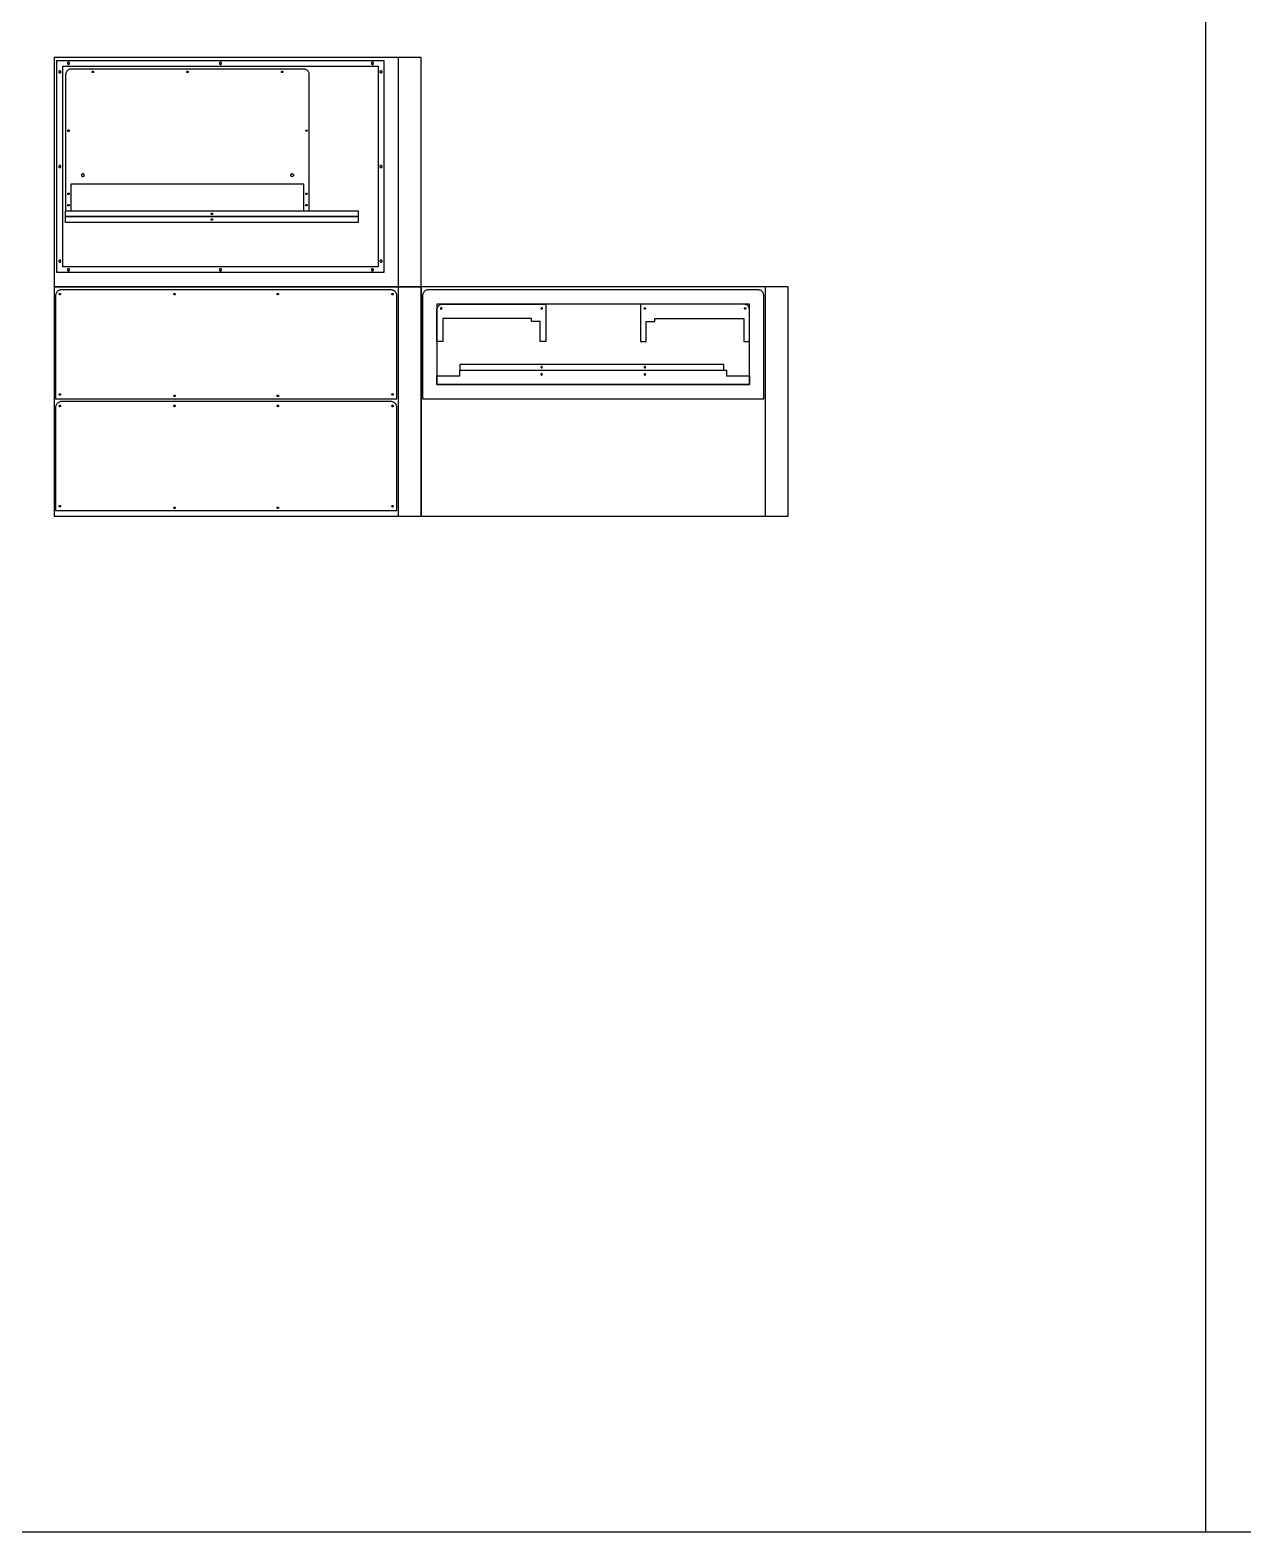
# Model space of a CAD drawing. Header units: inches. Extents: x -747 to 419, y -1089 to -681.
# Drawn here: x 196.4 to 302.2, y -1007.4 to -876.4 of the extents above; entities that cross this region are included whole.
import ezdxf

# ---------------------------------------------------------------- set-up
doc = ezdxf.new("R2010")
doc.units = ezdxf.units.IN
doc.header["$MEASUREMENT"] = 0
for name, color, linetype in [('T_ANNO', 6, 'Continuous'), ('T_CUT_HOLE_1_4_INCH', 3, 'Continuous'), ('T_CUT_HOLE_1_8_INCH', 1, 'Continuous'), ('T_CUT_HOLE_3_16_INCH', 2, 'Continuous')]:
    doc.layers.add(name, color=color, linetype=linetype)

msp = doc.modelspace()

# ---------------------------------------------------------------- linework, layer by layer
for p, q in [((199.53, -892.66), (199.53, -892.16)), ((199.53, -892.16), (225.03, -892.16)), ((225.03, -892.66), (199.53, -892.66)), ((199.53, -893.16), (199.53, -892.66)), ((199.53, -892.66), (225.03, -892.66)), ((225.03, -893.16), (199.53, -893.16)), ((225.03, -892.16), (225.03, -892.66)), ((225.03, -892.66), (225.03, -893.16))]:
    msp.add_line(p, q)
for points in [[(198.78, -897.54), (198.78, -879.04), (227.28, -879.04), (227.28, -897.54)], [(199.28, -897.04), (199.28, -879.54), (226.78, -879.54), (226.78, -897.04)], [(220.78, -880.29), (220.78, -880.22), (220.77, -880.16), (220.75, -880.1), (220.72, -880.04), (220.68, -879.98), (220.64, -879.94), (220.59, -879.89), (220.53, -879.86), (220.48, -879.83), (220.41, -879.81), (220.35, -879.79), (220.28, -879.79), (200.03, -879.79), (199.97, -879.79), (199.9, -879.81), (199.84, -879.83), (199.78, -879.86), (199.73, -879.89), (199.68, -879.94), (199.64, -879.98), (199.6, -880.04), (199.57, -880.1), (199.55, -880.16), (199.54, -880.22), (199.53, -880.29), (199.53, -892.16), (200.03, -892.16), (200.03, -889.79), (220.28, -889.79), (220.28, -892.16), (220.78, -892.16)], [(228.41, -908.54), (228.41, -899.54), (228.4, -899.47), (228.39, -899.41), (228.37, -899.35), (228.34, -899.29), (228.31, -899.23), (228.26, -899.19), (228.21, -899.14), (228.16, -899.11), (228.1, -899.08), (228.04, -899.06), (227.97, -899.04), (227.91, -899.04), (199.16, -899.04), (199.09, -899.04), (199.03, -899.06), (198.97, -899.08), (198.91, -899.11), (198.85, -899.14), (198.81, -899.19), (198.76, -899.23), (198.73, -899.29), (198.7, -899.35), (198.68, -899.41), (198.66, -899.47), (198.66, -899.54), (198.66, -908.54)], [(260.41, -908.54), (260.41, -899.54), (260.4, -899.47), (260.39, -899.41), (260.37, -899.35), (260.34, -899.29), (260.31, -899.23), (260.26, -899.19), (260.21, -899.14), (260.16, -899.11), (260.1, -899.08), (260.04, -899.06), (259.97, -899.04), (259.91, -899.04), (231.16, -899.04), (231.09, -899.04), (231.03, -899.06), (230.97, -899.08), (230.91, -899.11), (230.85, -899.14), (230.81, -899.19), (230.76, -899.23), (230.73, -899.29), (230.7, -899.35), (230.68, -899.41), (230.66, -899.47), (230.66, -899.54), (230.66, -908.54)], [(231.91, -900.29), (231.91, -907.29), (259.16, -907.29), (259.16, -900.29)], [(232.06, -900.44), (232.1, -900.39), (232.16, -900.36), (232.22, -900.33), (232.28, -900.31), (232.34, -900.29), (232.41, -900.29), (241.41, -900.29), (241.41, -903.54), (240.91, -903.54), (240.91, -901.79), (240.16, -901.79), (240.16, -901.54), (233.16, -901.54), (232.41, -901.54), (232.41, -903.54), (231.91, -903.54), (231.91, -900.79), (231.91, -900.72), (231.93, -900.66), (231.95, -900.6), (231.98, -900.54), (232.01, -900.48)], [(259.01, -900.44), (258.96, -900.39), (258.91, -900.36), (258.85, -900.33), (258.79, -900.31), (258.72, -900.29), (258.66, -900.29), (249.66, -900.29), (249.66, -903.54), (250.16, -903.54), (250.16, -901.79), (250.91, -901.79), (250.91, -901.54), (257.91, -901.54), (258.66, -901.54), (258.66, -903.54), (259.16, -903.54), (259.16, -900.79), (259.15, -900.72), (259.14, -900.66), (259.12, -900.6), (259.09, -900.54), (259.06, -900.48)], [(233.91, -906.54), (233.91, -906.04), (257.16, -906.04), (257.16, -906.54), (259.16, -906.54), (259.16, -907.29), (231.91, -907.29), (231.91, -906.54)], [(256.91, -905.54), (233.91, -905.54), (233.91, -906.04), (256.91, -906.04)], [(228.41, -918.29), (228.41, -909.29), (228.4, -909.22), (228.39, -909.16), (228.37, -909.1), (228.34, -909.04), (228.31, -908.98), (228.26, -908.94), (228.21, -908.89), (228.16, -908.86), (228.1, -908.83), (228.04, -908.81), (227.97, -908.79), (227.91, -908.79), (199.16, -908.79), (199.09, -908.79), (199.03, -908.81), (198.97, -908.83), (198.91, -908.86), (198.85, -908.89), (198.81, -908.94), (198.76, -908.98), (198.73, -909.04), (198.7, -909.1), (198.68, -909.16), (198.66, -909.22), (198.66, -909.29), (198.66, -918.29)]]:
    msp.add_lwpolyline(points, close=True)
at = {"layer": 'T_ANNO'}
for p, q in [((298.91, -767.12), (298.91, -1007.36)), ((418.91, -1007.36), (-666.26, -1007.36))]:
    msp.add_line(p, q, dxfattribs=at)
at = {"layer": 'T_ANNO', "color": 5}
for p, q in [((228.53, -878.79), (228.53, -898.79)), ((228.53, -898.79), (228.53, -918.79)), ((260.53, -898.79), (260.53, -918.79))]:
    msp.add_line(p, q, dxfattribs=at)
at = {"layer": 'T_ANNO'}
for points in [[(198.53, -898.79), (230.53, -898.79), (230.53, -878.79), (198.53, -878.79)], [(198.53, -918.79), (230.53, -918.79), (230.53, -898.79), (198.53, -898.79)], [(230.53, -918.79), (262.53, -918.79), (262.53, -898.79), (230.53, -898.79)]]:
    msp.add_lwpolyline(points, close=True, dxfattribs=at)
at = {"layer": 'T_CUT_HOLE_1_4_INCH'}
for points in [[(201.16, -889.07), (201.16, -889.03), (201.15, -889), (201.14, -888.97), (201.12, -888.95), (201.09, -888.93), (201.06, -888.92), (201.03, -888.91), (201, -888.92), (200.97, -888.93), (200.94, -888.95), (200.92, -888.98), (200.91, -889.01), (200.91, -889.04), (200.91, -889.08), (200.93, -889.11), (200.95, -889.13), (200.98, -889.15), (201.01, -889.16), (201.04, -889.16), (201.07, -889.16), (201.1, -889.14), (201.13, -889.12), (201.14, -889.1)], [(219.37, -888.95), (219.39, -888.97), (219.4, -889), (219.41, -889.03), (219.41, -889.07), (219.39, -889.1), (219.38, -889.12), (219.35, -889.14), (219.32, -889.16), (219.29, -889.16), (219.26, -889.16), (219.23, -889.15), (219.2, -889.13), (219.18, -889.11), (219.16, -889.08), (219.16, -889.05), (219.16, -889.01), (219.17, -888.98), (219.19, -888.95), (219.22, -888.93), (219.25, -888.92), (219.28, -888.91), (219.31, -888.92), (219.34, -888.93)]]:
    msp.add_lwpolyline(points, close=True, dxfattribs=at)
at = {"layer": 'T_CUT_HOLE_1_8_INCH'}
for points in [[(201.97, -880.06), (201.96, -880.07), (201.95, -880.08), (201.94, -880.09), (201.92, -880.1), (201.91, -880.1), (201.89, -880.1), (201.88, -880.09), (201.86, -880.08), (201.85, -880.07), (201.85, -880.06), (201.85, -880.04), (201.85, -880.02), (201.85, -880.01), (201.86, -879.99), (201.88, -879.98), (201.89, -879.98), (201.91, -879.98), (201.92, -879.98), (201.94, -879.98), (201.95, -879.99), (201.96, -880.01), (201.97, -880.02), (201.97, -880.04)], [(210.22, -880.06), (210.21, -880.07), (210.2, -880.08), (210.19, -880.09), (210.17, -880.1), (210.16, -880.1), (210.14, -880.1), (210.13, -880.09), (210.11, -880.08), (210.1, -880.07), (210.1, -880.06), (210.1, -880.04), (210.1, -880.02), (210.1, -880.01), (210.11, -879.99), (210.13, -879.98), (210.14, -879.98), (210.16, -879.98), (210.17, -879.98), (210.19, -879.98), (210.2, -879.99), (210.21, -880.01), (210.22, -880.02), (210.22, -880.04)], [(218.47, -880.06), (218.46, -880.07), (218.45, -880.08), (218.44, -880.09), (218.42, -880.1), (218.41, -880.1), (218.39, -880.1), (218.38, -880.09), (218.36, -880.08), (218.35, -880.07), (218.35, -880.06), (218.35, -880.04), (218.35, -880.02), (218.35, -880.01), (218.36, -879.99), (218.38, -879.98), (218.39, -879.98), (218.41, -879.98), (218.42, -879.98), (218.44, -879.98), (218.45, -879.99), (218.46, -880.01), (218.47, -880.02), (218.47, -880.04)], [(199.83, -885.12), (199.84, -885.13), (199.84, -885.15), (199.85, -885.16), (199.84, -885.18), (199.84, -885.19), (199.83, -885.21), (199.82, -885.22), (199.8, -885.22), (199.79, -885.23), (199.77, -885.22), (199.76, -885.22), (199.74, -885.21), (199.73, -885.2), (199.72, -885.18), (199.72, -885.17), (199.72, -885.15), (199.73, -885.14), (199.74, -885.12), (199.75, -885.11), (199.76, -885.1), (199.78, -885.1), (199.8, -885.1), (199.81, -885.11)], [(220.58, -885.14), (220.58, -885.15), (220.58, -885.17), (220.58, -885.18), (220.58, -885.19), (220.57, -885.2), (220.56, -885.21), (220.55, -885.21), (220.53, -885.21), (220.52, -885.21), (220.51, -885.21), (220.5, -885.2), (220.49, -885.19), (220.48, -885.18), (220.48, -885.16), (220.49, -885.15), (220.49, -885.14), (220.5, -885.13), (220.51, -885.12), (220.52, -885.11), (220.54, -885.11), (220.55, -885.12), (220.56, -885.12), (220.57, -885.13)], [(199.8, -890.6), (199.82, -890.61), (199.83, -890.62), (199.84, -890.63), (199.84, -890.65), (199.85, -890.66), (199.84, -890.68), (199.84, -890.7), (199.83, -890.71), (199.82, -890.72), (199.8, -890.72), (199.78, -890.73), (199.77, -890.72), (199.75, -890.72), (199.74, -890.71), (199.73, -890.7), (199.72, -890.68), (199.72, -890.66), (199.72, -890.65), (199.73, -890.63), (199.74, -890.62), (199.75, -890.61), (199.77, -890.6), (199.78, -890.6)], [(199.84, -891.63), (199.84, -891.65), (199.85, -891.66), (199.84, -891.68), (199.84, -891.7), (199.83, -891.71), (199.82, -891.72), (199.8, -891.72), (199.78, -891.73), (199.77, -891.72), (199.75, -891.72), (199.74, -891.71), (199.73, -891.7), (199.72, -891.68), (199.72, -891.66), (199.72, -891.65), (199.73, -891.63), (199.74, -891.62), (199.75, -891.61), (199.77, -891.6), (199.78, -891.6), (199.8, -891.6), (199.82, -891.61), (199.83, -891.62)], [(220.58, -890.63), (220.59, -890.65), (220.59, -890.66), (220.59, -890.68), (220.59, -890.69), (220.58, -890.7), (220.56, -890.71), (220.55, -890.72), (220.53, -890.72), (220.52, -890.72), (220.51, -890.72), (220.49, -890.71), (220.48, -890.69), (220.48, -890.68), (220.47, -890.66), (220.48, -890.65), (220.48, -890.64), (220.49, -890.62), (220.5, -890.61), (220.52, -890.61), (220.53, -890.6), (220.55, -890.61), (220.56, -890.61), (220.57, -890.62)], [(220.55, -891.72), (220.53, -891.72), (220.52, -891.72), (220.51, -891.72), (220.49, -891.71), (220.48, -891.69), (220.48, -891.68), (220.47, -891.66), (220.48, -891.65), (220.48, -891.64), (220.49, -891.62), (220.5, -891.61), (220.52, -891.61), (220.53, -891.6), (220.55, -891.61), (220.56, -891.61), (220.57, -891.62), (220.58, -891.63), (220.59, -891.65), (220.59, -891.66), (220.59, -891.68), (220.59, -891.69), (220.58, -891.7), (220.56, -891.71)], [(212.34, -892.45), (212.33, -892.46), (212.31, -892.47), (212.3, -892.47), (212.28, -892.48), (212.27, -892.47), (212.25, -892.47), (212.24, -892.46), (212.23, -892.44), (212.22, -892.43), (212.22, -892.41), (212.22, -892.4), (212.23, -892.38), (212.24, -892.37), (212.25, -892.36), (212.27, -892.35), (212.29, -892.35), (212.3, -892.35), (212.32, -892.36), (212.33, -892.37), (212.34, -892.38), (212.34, -892.4), (212.35, -892.42), (212.34, -892.43)], [(212.34, -892.95), (212.33, -892.96), (212.31, -892.97), (212.3, -892.97), (212.28, -892.98), (212.27, -892.97), (212.25, -892.97), (212.24, -892.96), (212.23, -892.94), (212.22, -892.93), (212.22, -892.91), (212.22, -892.9), (212.23, -892.88), (212.24, -892.87), (212.25, -892.86), (212.27, -892.85), (212.29, -892.85), (212.3, -892.85), (212.32, -892.86), (212.33, -892.87), (212.34, -892.88), (212.34, -892.9), (212.35, -892.92), (212.34, -892.93)], [(199.07, -899.46), (199.06, -899.47), (199.05, -899.48), (199.03, -899.48), (199.01, -899.47), (199, -899.47), (198.99, -899.45), (198.98, -899.44), (198.97, -899.43), (198.97, -899.41), (198.97, -899.39), (198.98, -899.38), (198.99, -899.37), (199.01, -899.36), (199.02, -899.35), (199.04, -899.35), (199.05, -899.36), (199.07, -899.36), (199.08, -899.37), (199.09, -899.39), (199.1, -899.4), (199.1, -899.42), (199.09, -899.43), (199.09, -899.45)], [(209.07, -899.46), (209.06, -899.47), (209.04, -899.48), (209.03, -899.48), (209.01, -899.47), (209, -899.46), (208.98, -899.45), (208.98, -899.44), (208.97, -899.42), (208.97, -899.41), (208.98, -899.39), (208.98, -899.38), (209, -899.36), (209.01, -899.36), (209.03, -899.35), (209.04, -899.35), (209.06, -899.36), (209.07, -899.36), (209.08, -899.38), (209.09, -899.39), (209.1, -899.41), (209.1, -899.42), (209.09, -899.44), (209.08, -899.45)], [(227.98, -899.44), (227.97, -899.43), (227.97, -899.41), (227.97, -899.39), (227.98, -899.38), (227.99, -899.37), (228.01, -899.36), (228.02, -899.35), (228.04, -899.35), (228.05, -899.35), (228.07, -899.36), (228.08, -899.37), (228.09, -899.39), (228.1, -899.4), (228.1, -899.42), (228.09, -899.43), (228.09, -899.45), (228.08, -899.46), (228.06, -899.47), (228.05, -899.48), (228.03, -899.48), (228.01, -899.47), (228, -899.47), (227.99, -899.46)], [(232.31, -900.61), (232.29, -900.6), (232.28, -900.6), (232.26, -900.61), (232.25, -900.61), (232.23, -900.63), (232.23, -900.64), (232.22, -900.66), (232.22, -900.67), (232.23, -900.69), (232.23, -900.7), (232.25, -900.71), (232.26, -900.72), (232.28, -900.73), (232.29, -900.73), (232.31, -900.72), (232.32, -900.71), (232.33, -900.7), (232.34, -900.69), (232.35, -900.67), (232.35, -900.66), (232.34, -900.64), (232.33, -900.63), (232.32, -900.61)], [(241.09, -900.64), (241.08, -900.62), (241.07, -900.61), (241.06, -900.61), (241.04, -900.6), (241.02, -900.6), (241.01, -900.61), (240.99, -900.62), (240.98, -900.63), (240.98, -900.64), (240.97, -900.66), (240.97, -900.67), (240.98, -900.69), (240.99, -900.7), (241, -900.71), (241.01, -900.72), (241.03, -900.73), (241.04, -900.73), (241.06, -900.72), (241.07, -900.71), (241.08, -900.7), (241.09, -900.69), (241.1, -900.67), (241.1, -900.65)], [(249.98, -900.64), (249.99, -900.62), (250, -900.61), (250.01, -900.61), (250.03, -900.6), (250.04, -900.6), (250.06, -900.61), (250.07, -900.62), (250.08, -900.63), (250.09, -900.64), (250.1, -900.66), (250.1, -900.67), (250.09, -900.69), (250.08, -900.7), (250.07, -900.71), (250.06, -900.72), (250.04, -900.73), (250.02, -900.73), (250.01, -900.72), (249.99, -900.71), (249.98, -900.7), (249.98, -900.69), (249.97, -900.67), (249.97, -900.65)], [(258.76, -900.61), (258.78, -900.6), (258.79, -900.6), (258.81, -900.61), (258.82, -900.61), (258.83, -900.63), (258.84, -900.64), (258.85, -900.66), (258.85, -900.67), (258.84, -900.69), (258.83, -900.7), (258.82, -900.71), (258.81, -900.72), (258.79, -900.73), (258.78, -900.73), (258.76, -900.72), (258.75, -900.71), (258.73, -900.7), (258.73, -900.69), (258.72, -900.67), (258.72, -900.66), (258.73, -900.64), (258.73, -900.63), (258.75, -900.61)], [(241.07, -905.74), (241.05, -905.73), (241.04, -905.73), (241.02, -905.73), (241.01, -905.74), (240.99, -905.74), (240.98, -905.76), (240.98, -905.77), (240.97, -905.79), (240.98, -905.8), (240.98, -905.82), (240.99, -905.83), (241, -905.84), (241.02, -905.85), (241.03, -905.85), (241.05, -905.85), (241.06, -905.84), (241.07, -905.83), (241.08, -905.82), (241.09, -905.81), (241.09, -905.79), (241.09, -905.78), (241.09, -905.76), (241.08, -905.75)], [(250, -905.84), (250.02, -905.85), (250.03, -905.85), (250.05, -905.85), (250.07, -905.84), (250.08, -905.83), (250.09, -905.82), (250.09, -905.8), (250.1, -905.79), (250.09, -905.77), (250.09, -905.76), (250.08, -905.74), (250.06, -905.73), (250.05, -905.73), (250.03, -905.73), (250.02, -905.73), (250, -905.74), (249.99, -905.75), (249.98, -905.76), (249.97, -905.77), (249.97, -905.79), (249.97, -905.81), (249.98, -905.82), (249.99, -905.83)], [(241.08, -906.37), (241.07, -906.36), (241.05, -906.35), (241.04, -906.35), (241.02, -906.35), (241, -906.36), (240.99, -906.37), (240.98, -906.38), (240.97, -906.4), (240.97, -906.41), (240.97, -906.43), (240.98, -906.44), (240.99, -906.46), (241, -906.47), (241.02, -906.47), (241.03, -906.48), (241.05, -906.47), (241.06, -906.47), (241.08, -906.46), (241.09, -906.45), (241.09, -906.43), (241.1, -906.42), (241.09, -906.4), (241.09, -906.38)], [(250.04, -906.48), (250.06, -906.47), (250.07, -906.46), (250.08, -906.45), (250.09, -906.44), (250.1, -906.42), (250.1, -906.4), (250.09, -906.39), (250.08, -906.37), (250.07, -906.36), (250.06, -906.36), (250.04, -906.35), (250.02, -906.35), (250.01, -906.36), (249.99, -906.37), (249.98, -906.38), (249.98, -906.39), (249.97, -906.41), (249.97, -906.42), (249.98, -906.44), (249.99, -906.45), (250, -906.46), (250.01, -906.47), (250.03, -906.48)], [(199.02, -908.22), (199, -908.22), (198.99, -908.21), (198.98, -908.2), (198.97, -908.18), (198.97, -908.16), (198.97, -908.15), (198.98, -908.13), (198.99, -908.12), (199, -908.11), (199.02, -908.1), (199.03, -908.1), (199.05, -908.1), (199.07, -908.11), (199.08, -908.12), (199.09, -908.13), (199.09, -908.15), (199.1, -908.16), (199.09, -908.18), (199.09, -908.2), (199.08, -908.21), (199.07, -908.22), (199.05, -908.22), (199.03, -908.23)], [(209.09, -908.31), (209.09, -908.32), (209.08, -908.33), (209.07, -908.34), (209.05, -908.35), (209.03, -908.35), (209.02, -908.35), (209, -908.34), (208.99, -908.33), (208.98, -908.32), (208.97, -908.31), (208.97, -908.29), (208.97, -908.27), (208.98, -908.26), (208.99, -908.24), (209, -908.23), (209.02, -908.23), (209.03, -908.23), (209.05, -908.23), (209.07, -908.23), (209.08, -908.24), (209.09, -908.26), (209.09, -908.27), (209.1, -908.29)], [(218.09, -908.31), (218.09, -908.32), (218.08, -908.33), (218.07, -908.34), (218.05, -908.35), (218.03, -908.35), (218.02, -908.35), (218, -908.34), (217.99, -908.33), (217.98, -908.32), (217.97, -908.31), (217.97, -908.29), (217.97, -908.27), (217.98, -908.26), (217.99, -908.24), (218, -908.23), (218.02, -908.23), (218.03, -908.23), (218.05, -908.23), (218.07, -908.23), (218.08, -908.24), (218.09, -908.26), (218.09, -908.27), (218.1, -908.29)], [(228.04, -908.23), (228.03, -908.23), (228.01, -908.22), (228, -908.22), (227.99, -908.2), (227.98, -908.19), (227.97, -908.17), (227.97, -908.16), (227.98, -908.14), (227.98, -908.13), (227.99, -908.12), (228.01, -908.11), (228.02, -908.1), (228.04, -908.1), (228.06, -908.11), (228.07, -908.11), (228.08, -908.12), (228.09, -908.14), (228.1, -908.15), (228.1, -908.17), (228.09, -908.19), (228.09, -908.2), (228.07, -908.21), (228.06, -908.22)], [(199.07, -909.21), (199.06, -909.22), (199.05, -909.23), (199.03, -909.23), (199.01, -909.22), (199, -909.22), (198.99, -909.2), (198.98, -909.19), (198.97, -909.18), (198.97, -909.16), (198.97, -909.14), (198.98, -909.13), (198.99, -909.12), (199.01, -909.11), (199.02, -909.1), (199.04, -909.1), (199.05, -909.11), (199.07, -909.11), (199.08, -909.12), (199.09, -909.14), (199.1, -909.15), (199.1, -909.17), (199.09, -909.18), (199.09, -909.2)], [(209.07, -909.21), (209.06, -909.22), (209.04, -909.23), (209.03, -909.23), (209.01, -909.22), (209, -909.21), (208.98, -909.2), (208.98, -909.19), (208.97, -909.17), (208.97, -909.16), (208.98, -909.14), (208.98, -909.13), (209, -909.11), (209.01, -909.11), (209.03, -909.1), (209.04, -909.1), (209.06, -909.11), (209.07, -909.11), (209.08, -909.13), (209.09, -909.14), (209.1, -909.16), (209.1, -909.17), (209.09, -909.19), (209.08, -909.2)], [(227.98, -909.19), (227.97, -909.18), (227.97, -909.16), (227.97, -909.14), (227.98, -909.13), (227.99, -909.12), (228.01, -909.11), (228.02, -909.1), (228.04, -909.1), (228.05, -909.1), (228.07, -909.11), (228.08, -909.12), (228.09, -909.14), (228.1, -909.15), (228.1, -909.17), (228.09, -909.18), (228.09, -909.2), (228.08, -909.21), (228.06, -909.22), (228.05, -909.23), (228.03, -909.23), (228.01, -909.22), (228, -909.22), (227.99, -909.21)], [(199.02, -917.97), (199, -917.97), (198.99, -917.96), (198.98, -917.95), (198.97, -917.93), (198.97, -917.91), (198.97, -917.9), (198.98, -917.88), (198.99, -917.87), (199, -917.86), (199.02, -917.85), (199.03, -917.85), (199.05, -917.85), (199.07, -917.86), (199.08, -917.87), (199.09, -917.88), (199.09, -917.9), (199.1, -917.91), (199.09, -917.93), (199.09, -917.95), (199.08, -917.96), (199.07, -917.97), (199.05, -917.97), (199.03, -917.98)], [(209.09, -918.06), (209.09, -918.07), (209.08, -918.08), (209.07, -918.09), (209.05, -918.1), (209.03, -918.1), (209.02, -918.1), (209, -918.09), (208.99, -918.08), (208.98, -918.07), (208.97, -918.06), (208.97, -918.04), (208.97, -918.02), (208.98, -918.01), (208.99, -917.99), (209, -917.98), (209.02, -917.98), (209.03, -917.98), (209.05, -917.98), (209.07, -917.98), (209.08, -917.99), (209.09, -918.01), (209.09, -918.02), (209.1, -918.04)], [(218.09, -918.06), (218.09, -918.07), (218.08, -918.08), (218.07, -918.09), (218.05, -918.1), (218.03, -918.1), (218.02, -918.1), (218, -918.09), (217.99, -918.08), (217.98, -918.07), (217.97, -918.06), (217.97, -918.04), (217.97, -918.02), (217.98, -918.01), (217.99, -917.99), (218, -917.98), (218.02, -917.98), (218.03, -917.98), (218.05, -917.98), (218.07, -917.98), (218.08, -917.99), (218.09, -918.01), (218.09, -918.02), (218.1, -918.04)], [(228.04, -917.98), (228.03, -917.98), (228.01, -917.97), (228, -917.97), (227.99, -917.95), (227.98, -917.94), (227.97, -917.92), (227.97, -917.91), (227.98, -917.89), (227.98, -917.88), (227.99, -917.87), (228.01, -917.86), (228.02, -917.85), (228.04, -917.85), (228.06, -917.86), (228.07, -917.86), (228.08, -917.87), (228.09, -917.89), (228.1, -917.9), (228.1, -917.92), (228.09, -917.94), (228.09, -917.95), (228.07, -917.96), (228.06, -917.97)]]:
    msp.add_lwpolyline(points, close=True, dxfattribs=at)
for points in [[(217.98, -899.44), (217.97, -899.42), (217.97, -899.41), (217.98, -899.39), (217.98, -899.38), (217.99, -899.37), (218.01, -899.36), (218.02, -899.35), (218.04, -899.35), (218.06, -899.36), (218.07, -899.36), (218.08, -899.37), (218.09, -899.39), (218.1, -899.4), (218.1, -899.42), (218.09, -899.44)], [(218.09, -899.44), (218.08, -899.45), (218.07, -899.46), (218.06, -899.47), (218.04, -899.48), (218.03, -899.48), (218.01, -899.47), (218, -899.46), (217.99, -899.45), (217.98, -899.44)], [(217.98, -909.19), (217.97, -909.17), (217.97, -909.16), (217.98, -909.14), (217.98, -909.13), (217.99, -909.12), (218.01, -909.11), (218.02, -909.1), (218.04, -909.1), (218.06, -909.11), (218.07, -909.11), (218.08, -909.12), (218.09, -909.14), (218.1, -909.15), (218.1, -909.17), (218.09, -909.19)], [(218.09, -909.19), (218.08, -909.2), (218.07, -909.21), (218.06, -909.22), (218.04, -909.23), (218.03, -909.23), (218.01, -909.22), (218, -909.21), (217.99, -909.2), (217.98, -909.19)]]:
    msp.add_lwpolyline(points, dxfattribs=at)
at = {"layer": 'T_CUT_HOLE_3_16_INCH'}
for points in [[(199.06, -880.13), (199.08, -880.12), (199.1, -880.11), (199.11, -880.09), (199.12, -880.06), (199.13, -880.04), (199.12, -880.01), (199.11, -879.99), (199.1, -879.97), (199.08, -879.96), (199.06, -879.95), (199.03, -879.95), (199.01, -879.95), (198.99, -879.96), (198.97, -879.97), (198.95, -879.99), (198.94, -880.01), (198.94, -880.04), (198.94, -880.06), (198.95, -880.09), (198.97, -880.11), (198.99, -880.12), (199.01, -880.13), (199.03, -880.13)], [(199.74, -879.37), (199.76, -879.38), (199.79, -879.38), (199.81, -879.38), (199.83, -879.37), (199.85, -879.35), (199.87, -879.33), (199.87, -879.31), (199.88, -879.29), (199.87, -879.26), (199.86, -879.24), (199.85, -879.22), (199.83, -879.21), (199.81, -879.2), (199.78, -879.2), (199.76, -879.2), (199.74, -879.21), (199.72, -879.22), (199.7, -879.24), (199.69, -879.27), (199.69, -879.29), (199.69, -879.31), (199.7, -879.34), (199.72, -879.36)], [(213.01, -879.38), (213.03, -879.38), (213.06, -879.38), (213.08, -879.37), (213.1, -879.36), (213.11, -879.34), (213.12, -879.32), (213.13, -879.29), (213.12, -879.27), (213.12, -879.24), (213.1, -879.22), (213.08, -879.21), (213.06, -879.2), (213.04, -879.2), (213.01, -879.2), (212.99, -879.21), (212.97, -879.22), (212.95, -879.24), (212.94, -879.26), (212.94, -879.29), (212.94, -879.31), (212.95, -879.33), (212.97, -879.35), (212.99, -879.37)], [(226.27, -879.38), (226.29, -879.38), (226.31, -879.38), (226.34, -879.37), (226.35, -879.35), (226.37, -879.33), (226.38, -879.31), (226.38, -879.28), (226.37, -879.26), (226.36, -879.24), (226.34, -879.22), (226.32, -879.2), (226.3, -879.2), (226.28, -879.2), (226.25, -879.2), (226.23, -879.21), (226.21, -879.23), (226.2, -879.25), (226.19, -879.27), (226.19, -879.3), (226.2, -879.32), (226.21, -879.34), (226.22, -879.36), (226.24, -879.37)], [(226.99, -880.12), (227.01, -880.13), (227.03, -880.13), (227.06, -880.13), (227.08, -880.12), (227.1, -880.11), (227.11, -880.09), (227.12, -880.06), (227.13, -880.04), (227.12, -880.02), (227.12, -879.99), (227.1, -879.97), (227.08, -879.96), (227.06, -879.95), (227.03, -879.95), (227.01, -879.95), (226.99, -879.96), (226.97, -879.97), (226.95, -879.99), (226.94, -880.01), (226.94, -880.04), (226.94, -880.06), (226.95, -880.09), (226.97, -880.1)], [(199.13, -888.29), (199.12, -888.26), (199.11, -888.24), (199.1, -888.22), (199.08, -888.21), (199.05, -888.2), (199.03, -888.2), (199.01, -888.2), (198.98, -888.21), (198.97, -888.23), (198.95, -888.25), (198.94, -888.27), (198.94, -888.29), (198.94, -888.32), (198.95, -888.34), (198.97, -888.36), (198.99, -888.37), (199.01, -888.38), (199.04, -888.38), (199.06, -888.38), (199.08, -888.37), (199.1, -888.35), (199.12, -888.33), (199.13, -888.31)], [(227.06, -888.38), (227.08, -888.37), (227.1, -888.36), (227.11, -888.34), (227.12, -888.31), (227.13, -888.29), (227.12, -888.26), (227.11, -888.24), (227.1, -888.22), (227.08, -888.21), (227.06, -888.2), (227.03, -888.2), (227.01, -888.2), (226.99, -888.21), (226.97, -888.22), (226.95, -888.24), (226.94, -888.26), (226.94, -888.29), (226.94, -888.31), (226.95, -888.34), (226.97, -888.36), (226.99, -888.37), (227.01, -888.38), (227.03, -888.38)], [(199.06, -896.63), (199.08, -896.62), (199.1, -896.61), (199.11, -896.59), (199.12, -896.56), (199.13, -896.54), (199.12, -896.51), (199.11, -896.49), (199.1, -896.47), (199.08, -896.46), (199.06, -896.45), (199.03, -896.45), (199.01, -896.45), (198.99, -896.46), (198.97, -896.47), (198.95, -896.49), (198.94, -896.51), (198.94, -896.54), (198.94, -896.56), (198.95, -896.59), (198.97, -896.61), (198.99, -896.62), (199.01, -896.63), (199.03, -896.63)], [(227.1, -896.47), (227.08, -896.46), (227.06, -896.45), (227.03, -896.45), (227.01, -896.45), (226.99, -896.46), (226.97, -896.47), (226.95, -896.49), (226.94, -896.51), (226.94, -896.54), (226.94, -896.56), (226.95, -896.59), (226.97, -896.61), (226.99, -896.62), (227.01, -896.63), (227.03, -896.63), (227.06, -896.63), (227.08, -896.62), (227.1, -896.61), (227.11, -896.59), (227.12, -896.56), (227.13, -896.54), (227.12, -896.51), (227.11, -896.49)], [(199.69, -897.31), (199.7, -897.34), (199.72, -897.36), (199.74, -897.37), (199.76, -897.38), (199.78, -897.38), (199.81, -897.38), (199.83, -897.37), (199.85, -897.36), (199.86, -897.34), (199.87, -897.31), (199.88, -897.29), (199.87, -897.26), (199.86, -897.24), (199.85, -897.22), (199.83, -897.21), (199.81, -897.2), (199.78, -897.2), (199.76, -897.2), (199.74, -897.21), (199.72, -897.22), (199.7, -897.24), (199.69, -897.26), (199.69, -897.29)], [(212.94, -897.29), (212.94, -897.31), (212.95, -897.33), (212.97, -897.35), (212.98, -897.37), (213.01, -897.38), (213.03, -897.38), (213.06, -897.38), (213.08, -897.37), (213.1, -897.36), (213.11, -897.34), (213.12, -897.32), (213.13, -897.29), (213.13, -897.27), (213.12, -897.24), (213.1, -897.22), (213.08, -897.21), (213.06, -897.2), (213.04, -897.2), (213.01, -897.2), (212.99, -897.21), (212.97, -897.22), (212.95, -897.24), (212.94, -897.26)], [(226.2, -897.25), (226.19, -897.27), (226.19, -897.29), (226.19, -897.32), (226.2, -897.34), (226.22, -897.36), (226.24, -897.37), (226.26, -897.38), (226.29, -897.38), (226.31, -897.38), (226.33, -897.37), (226.35, -897.35), (226.37, -897.33), (226.38, -897.31), (226.38, -897.29), (226.37, -897.26), (226.36, -897.24), (226.35, -897.22), (226.33, -897.21), (226.3, -897.2), (226.28, -897.2), (226.26, -897.2), (226.23, -897.21), (226.21, -897.23)]]:
    msp.add_lwpolyline(points, close=True, dxfattribs=at)

doc.saveas('drawing.dxf')
